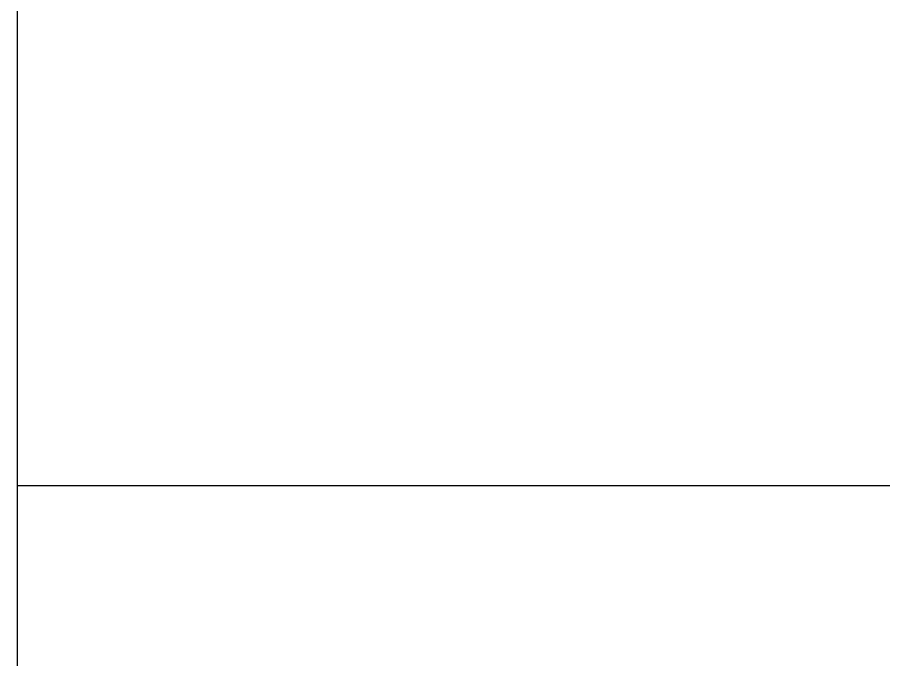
# Model space of a CAD drawing. Header units: inches. Extents: x 0 to 240, y -6 to 240.
# Drawn here: x 0 to 83, y 55.3 to 116.9 of the extents above; entities that cross this region are included whole.
import ezdxf

# ---------------------------------------------------------------- set-up
doc = ezdxf.new("R2010")
doc.units = ezdxf.units.IN
doc.header["$MEASUREMENT"] = 0
doc.layers.add('MODEL$bldg-model', color=7, linetype='Continuous', true_color=0xfafafa)

msp = doc.modelspace()

# ---------------------------------------------------------------- linework, layer by layer
at = {"layer": 'MODEL$bldg-model'}
for p, q in [((0, 240, 432), (0, 0, 432)), ((0, 240, 576), (0, 0, 576)), ((0, 240, 288), (0, 0, 288)), ((0, 240, 432), (0, 0, 432)), ((0, 240, 144), (0, 0, 144)), ((0, 240, 288), (0, 0, 288))]:
    msp.add_line(p, q, dxfattribs=at)
for points in [[(0, 240, 504), (0, 0, 504)], [(0, 240, 360), (0, 0, 360)], [(0, 240, 216), (0, 0, 216)], [(0, 240), (0, 72)], [(0, 240, 144), (0, 72, 144)], [(0, 240, 72), (0, 72, 72)], [(0, 72), (240, 72)], [(0, 72, 144), (240, 72, 144)], [(0, 72), (0, 72, 144)], [(0, 72, 72), (240, 72, 72)]]:
    msp.add_open_spline(points, degree=1, dxfattribs=at)

doc.saveas('drawing.dxf')
